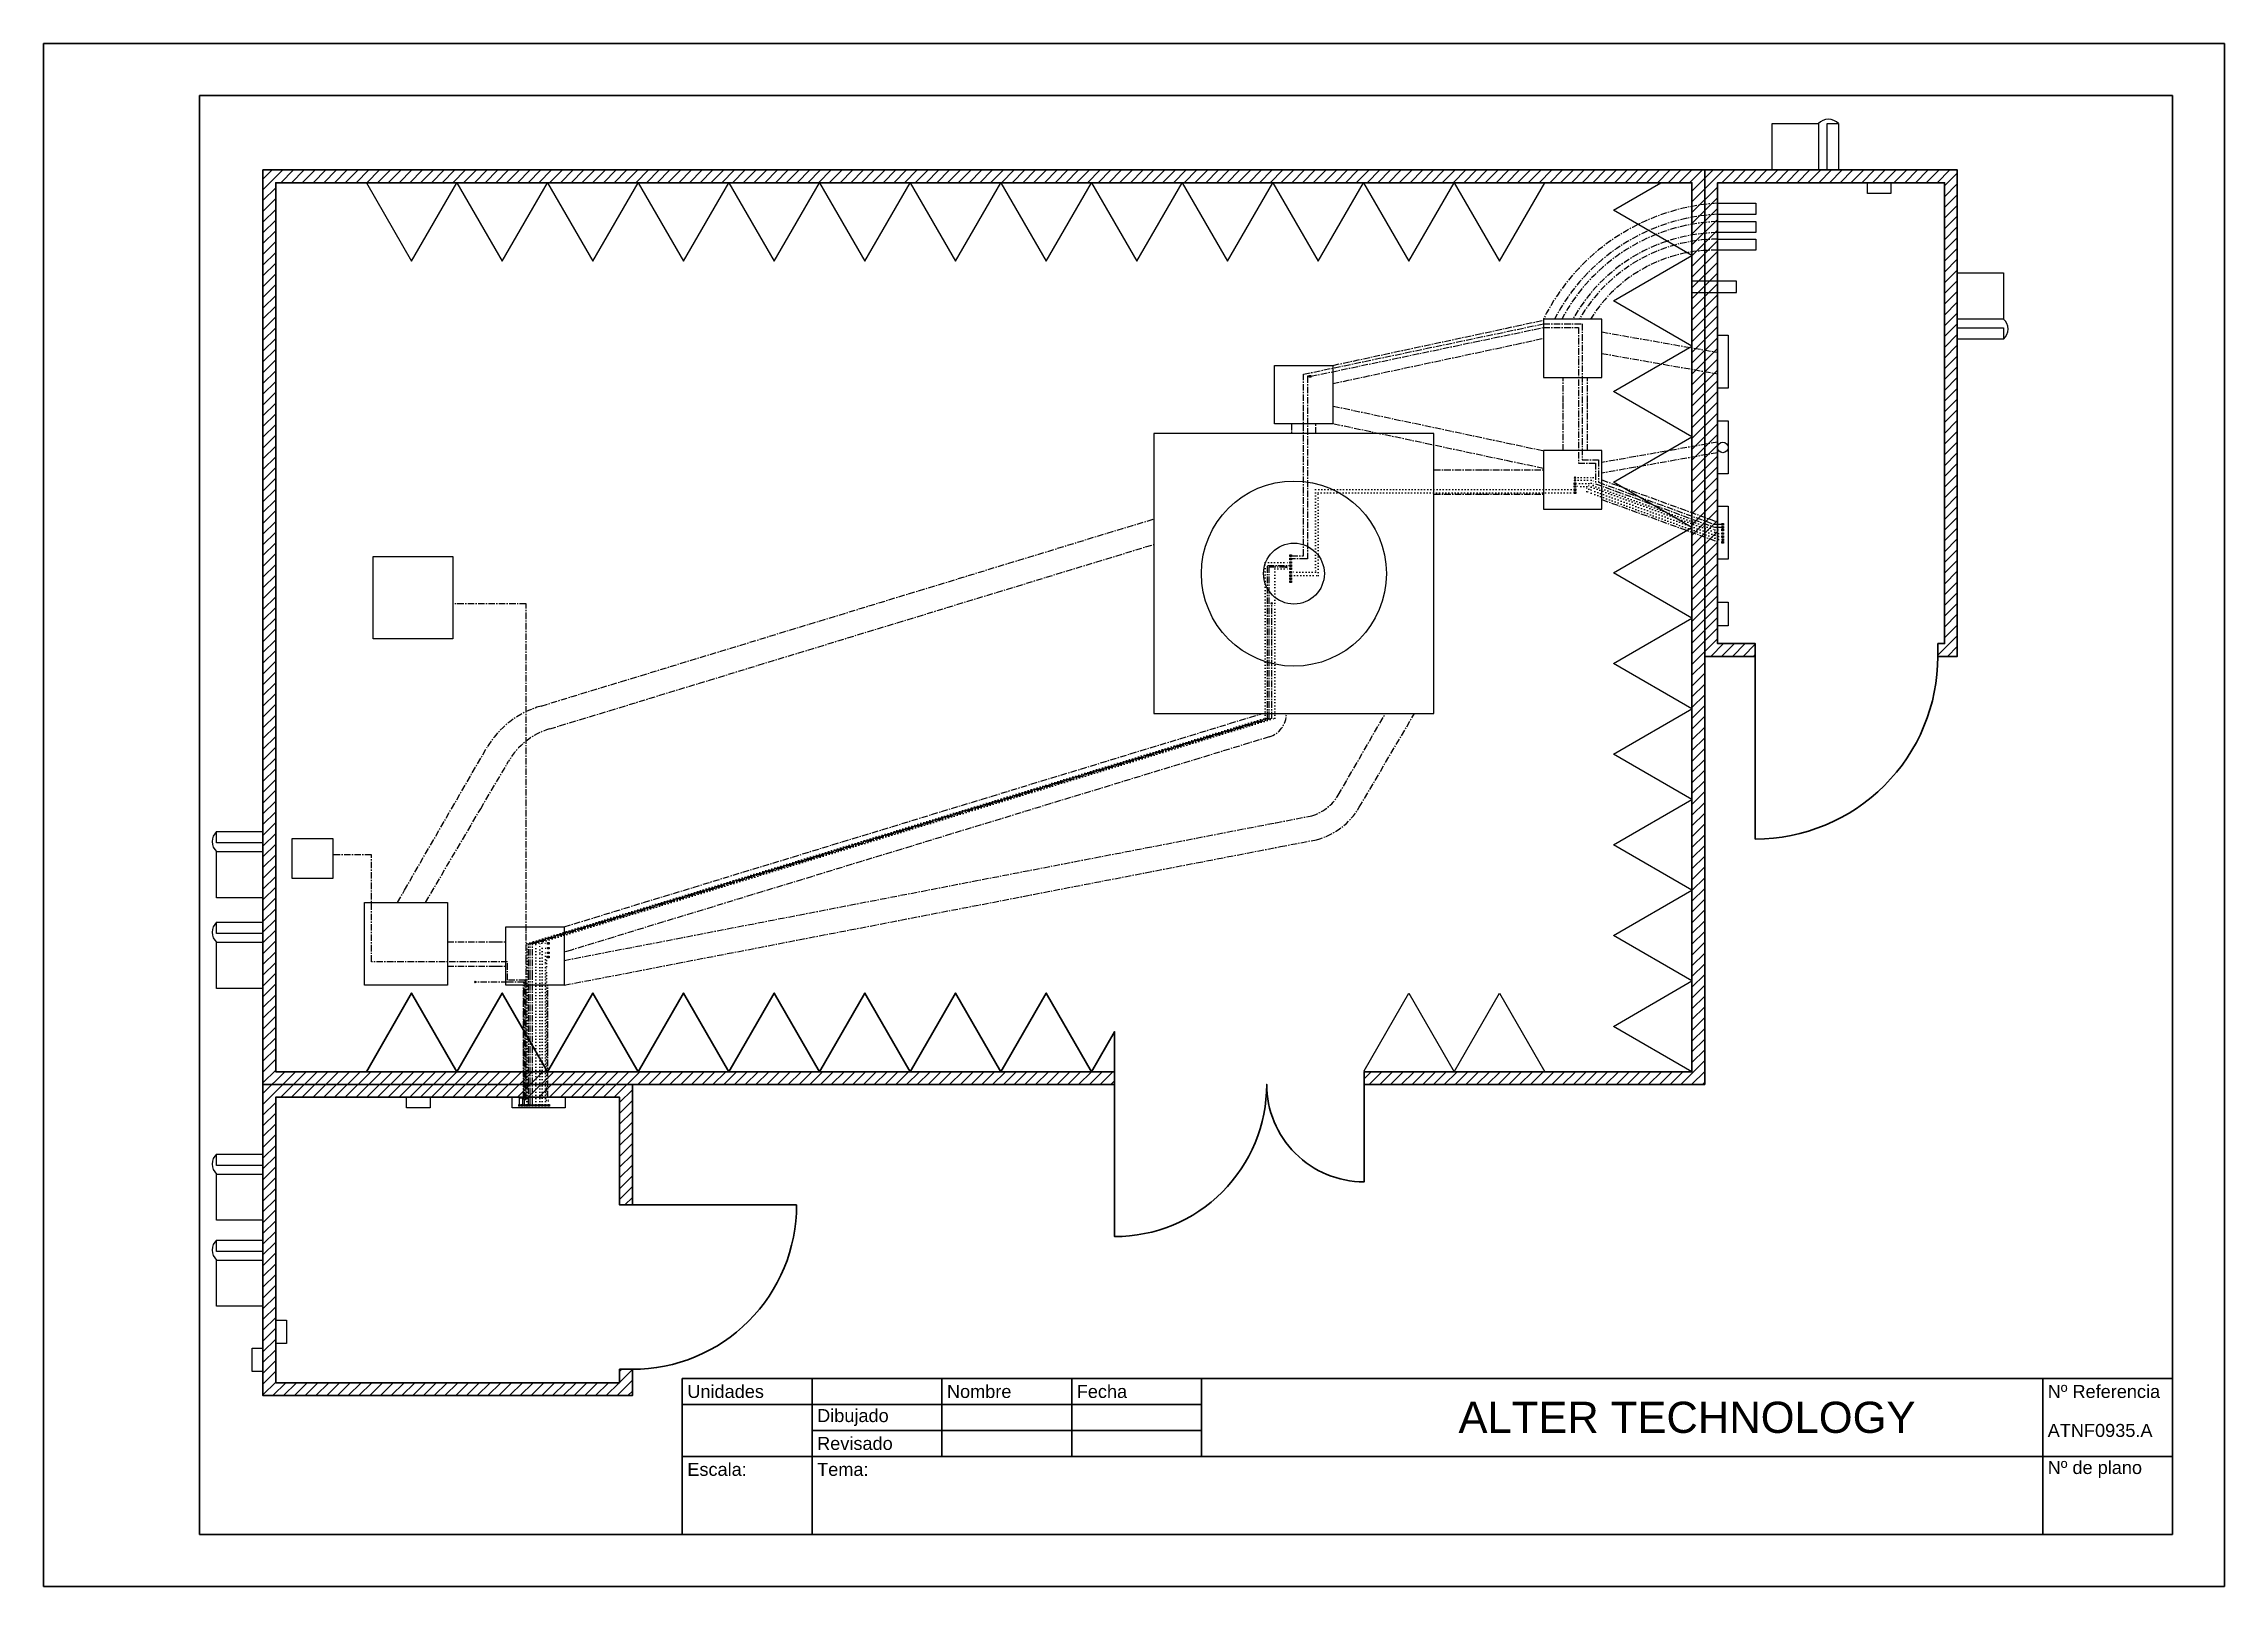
# Paper-space layout 'Layout3' of a CAD drawing. Header units: millimetres. Extents: x -4 to 416, y -4 to 293.
import ezdxf

# ---------------------------------------------------------------- set-up
doc = ezdxf.new("R2010")
doc.units = ezdxf.units.MM
doc.header["$MEASUREMENT"] = 0
doc.linetypes.add('CENTER', pattern=[2, 1.25, -0.25, 0.25, -0.25])
doc.linetypes.add('DOTX2', pattern=[0.5, 0, -0.5])
doc.layers.get('0').update_dxf_attribs({"color": 94, "lineweight": 50})
for name, color, linetype, lineweight in [('1', 10, 'Continuous', 35), ('Items', 130, 'Continuous', 25), ('Linea discontinua', 10, 'CENTER', 25), ('Linea fina', 90, 'Continuous', 25), ('Linea gorda', 94, 'Continuous', 35)]:
    doc.layers.add(name, color=color, linetype=linetype, lineweight=lineweight)
for name, color, linetype, lineweight, plot in [('cables comunicacion', 104, 'CENTER', 25, False), ('Conectores', 30, 'CENTER', 25, False), ('RF Cables', 210, 'DOTX2', 25, False)]:
    doc.layers.add(name, color=color, linetype=linetype, lineweight=lineweight, plot=plot)
doc.layers.add('Cajetin', color=2, linetype='Continuous')
doc.styles.get("Standard").update_dxf_attribs({"font": 'arial.ttf', "height": 2.5})

psp = doc.layouts.new('Layout3')

# ---------------------------------------------------------------- hatches: boundary and pattern name
at = {"layer": 'Linea fina', "true_color": 0xed1f24}
h = psp.add_hatch(dxfattribs=at)
h.set_pattern_fill('ANSI31', color=240, scale=11.716961, style=0)
h.set_pattern_definition([(45, (-4.0022, 29.9874), (-1.035643, 1.035643), [])])
h.paths.add_polyline_path([(40.46, 174.8), (40.46, 265.99), (109.15, 265.99), (313.23, 265.99), (313.23, 174.8), (313.23, 94.85), (109.15, 94.85), (40.46, 94.85)], flags=16)
h.paths.add_polyline_path([(106.69, 89.93), (106.69, 34.96), (40.46, 34.96), (40.46, 89.93)], flags=16)
h.paths.add_polyline_path([(325.43, 174.8), (325.43, 177.26), (318.15, 177.26), (318.15, 265.99), (361.87, 265.99), (361.87, 177.26), (360.58, 177.26), (360.58, 174.8), (364.33, 174.8), (364.33, 268.45), (38, 268.45), (38, 32.49), (109.15, 32.49), (109.15, 37.55), (106.69, 37.55), (106.69, 69.19), (109.15, 69.19), (109.15, 92.39), (202.03, 92.39), (202.03, 94.85), (250.07, 94.85), (250.07, 92.39), (315.69, 92.39), (315.69, 174.8)])

# ---------------------------------------------------------------- linework, layer by layer
for p, q in [((-4.23, 292.77), (-4.23, -4.23)), ((415.77, 292.77), (-4.23, 292.77)), ((415.77, -4.23), (415.77, 292.77)), ((25.77, 282.77), (25.77, 5.77)), ((405.77, 282.77), (25.77, 282.77)), ((405.77, 5.77), (405.77, 282.77)), ((25.77, 5.77), (405.77, 5.77)), ((-4.23, -4.23), (415.77, -4.23))]:
    psp.add_line(p, q)
at = {"layer": '1'}
for p, q in [((405.77, 35.77), (118.77, 35.77)), ((118.77, 35.77), (118.77, 5.77)), ((143.77, 35.77), (143.77, 5.77)), ((168.77, 35.77), (168.77, 20.77)), ((193.77, 35.77), (193.77, 20.77)), ((218.77, 35.77), (218.77, 20.77)), ((380.77, 20.77), (380.77, 35.77)), ((218.77, 30.77), (118.77, 30.77)), ((218.77, 25.77), (143.77, 25.77)), ((405.77, 20.77), (118.77, 20.77)), ((380.77, 20.77), (380.77, 5.77))]:
    psp.add_line(p, q, dxfattribs=at)
at = {"layer": 'cables comunicacion'}
for p, q in [((231.81, 191.8), (231.81, 192.02)), ((231.81, 192.02), (235.11, 192.02))]:
    psp.add_line(p, q, dxfattribs=at)
for points in [[(238.44, 220.54), (238.44, 221.98), (238.44, 229.12), (284.62, 238.81), (292.07, 238.81), (292.07, 212.62), (295.2, 212.62), (295.2, 208.35), (317.52, 200.23), (319.01, 200.23)], [(239.8, 228.72), (284.62, 238.12), (291.37, 238.12), (291.37, 212.01), (294.64, 212.01), (294.64, 208.05), (317.56, 199.67), (319.01, 199.67)], [(239.49, 228.72), (239.17, 228.72), (239.17, 193.58), (238.88, 193.58), (236.08, 193.58)], [(236.08, 194.19), (238.44, 194.19), (238.44, 221.15)], [(89.14, 88.51), (89.14, 113.19), (89.14, 119.45), (90.57, 119.89), (190.43, 150.37), (231.5, 162.91), (231.5, 192.28), (235.77, 192.28)], [(89.45, 88.51), (89.45, 113.19), (89.45, 119.45), (90.88, 119.89), (190.74, 150.37), (231.81, 162.91), (231.81, 191.8)], [(88.4, 88.52), (88.4, 89.48), (88.69, 89.48), (88.69, 116.11), (88.69, 121.99), (88.69, 184.91), (74.55, 184.91)], [(89.93, 88.51), (89.93, 113.19), (89.93, 119.45), (91.36, 119.89), (191.21, 150.37), (232.29, 162.9), (232.29, 185.05)], [(88.05, 88.51), (88.05, 89.64), (88.54, 89.64), (88.54, 112.48), (85.12, 112.48), (85.12, 116.01), (58.89, 116.01), (58.89, 136.63), (51.44, 136.63)], [(87.42, 88.51), (87.42, 89.82), (88.27, 89.82), (88.27, 112.1), (85.13, 112.1), (78.92, 112.1)]]:
    psp.add_lwpolyline(points, dxfattribs=at)
at = {"layer": 'Conectores'}
for p, q in [((290.55, 209.38), (290.85, 209.08)), ((290.55, 209.08), (290.85, 209.38)), ((290.55, 208.87), (290.85, 208.57)), ((290.55, 208.57), (290.85, 208.87)), ((234.95, 192.17), (235.26, 191.87)), ((234.95, 191.87), (235.26, 192.17)), ((232.14, 185.2), (232.44, 184.9)), ((232.14, 184.9), (232.44, 185.2)), ((78.77, 112.25), (79.07, 111.96)), ((78.77, 111.96), (79.07, 112.25))]:
    psp.add_line(p, q, dxfattribs=at)
for points in [[(239.49, 228.88), (239.8, 228.88), (239.8, 228.56), (239.49, 228.56)], [(290.54, 208.24), (290.85, 208.24), (290.85, 207.92), (290.54, 207.92)], [(290.54, 207.66), (290.85, 207.66), (290.85, 207.35), (290.54, 207.35)], [(290.54, 207.08), (290.85, 207.08), (290.85, 206.77), (290.54, 206.77)], [(290.54, 206.48), (290.85, 206.48), (290.85, 206.17), (290.54, 206.17)], [(319.01, 200.38), (319.32, 200.38), (319.32, 200.07), (319.01, 200.07)], [(319.01, 199.82), (319.32, 199.82), (319.32, 199.51), (319.01, 199.51)], [(319.01, 199.3), (319.32, 199.3), (319.32, 198.99), (319.01, 198.99)], [(319.01, 198.62), (319.32, 198.62), (319.32, 198.31), (319.01, 198.31)], [(319.01, 198.03), (319.32, 198.03), (319.32, 197.72), (319.01, 197.72)], [(319.02, 197.46), (319.33, 197.46), (319.33, 197.14), (319.02, 197.14)], [(235.77, 194.35), (236.08, 194.35), (236.08, 194.04), (235.77, 194.04)], [(235.77, 193.74), (236.08, 193.74), (236.08, 193.42), (235.77, 193.42)], [(319.01, 196.9), (319.32, 196.9), (319.32, 196.59), (319.01, 196.59)], [(235.77, 193.03), (236.08, 193.03), (236.08, 192.72), (235.77, 192.72)], [(235.77, 192.44), (236.08, 192.44), (236.08, 192.12), (235.77, 192.12)], [(235.77, 191.83), (236.08, 191.83), (236.08, 191.52), (235.77, 191.52)], [(235.77, 191.16), (236.08, 191.16), (236.08, 190.85), (235.77, 190.85)], [(235.77, 190.52), (236.08, 190.52), (236.08, 190.21), (235.77, 190.21)], [(235.77, 189.92), (236.08, 189.92), (236.08, 189.61), (235.77, 189.61)], [(235.77, 189.33), (236.08, 189.33), (236.08, 189.02), (235.77, 189.02)], [(92.81, 119.72), (93.11, 119.72), (93.11, 119.43), (92.81, 119.43)], [(92.81, 118.79), (93.11, 118.79), (93.11, 118.49), (92.81, 118.49)], [(92.81, 117.88), (93.13, 117.88), (93.13, 117.58), (92.81, 117.58)], [(92.81, 117.08), (93.12, 117.08), (93.12, 116.77), (92.81, 116.77)], [(87.27, 88.51), (87.57, 88.51), (87.57, 88.22), (87.27, 88.22)], [(87.76, 88.51), (88.08, 88.51), (88.08, 88.2), (87.76, 88.2)], [(88.24, 88.52), (88.55, 88.52), (88.55, 88.2), (88.24, 88.2)], [(88.7, 88.52), (89.01, 88.52), (89.01, 88.21), (88.7, 88.21)], [(89.14, 88.51), (89.45, 88.51), (89.45, 88.2), (89.14, 88.2)], [(89.77, 88.51), (90.08, 88.51), (90.08, 88.21), (89.77, 88.21)], [(90.39, 88.52), (90.69, 88.52), (90.69, 88.21), (90.39, 88.21)], [(91.01, 88.52), (91.33, 88.52), (91.33, 88.2), (91.01, 88.2)], [(91.63, 88.53), (91.94, 88.53), (91.94, 88.21), (91.63, 88.21)], [(92.26, 88.52), (92.56, 88.52), (92.56, 88.21), (92.26, 88.21)], [(92.88, 88.52), (93.18, 88.52), (93.18, 88.21), (92.88, 88.21)]]:
    psp.add_lwpolyline(points, close=True, dxfattribs=at)
at = {"layer": 'Items'}
for p, q in [((341.44, 277.36), (341.44, 268.45)), ((341.44, 268.45), (339.26, 268.45)), ((364.33, 235.9), (364.33, 238.08)), ((373.24, 235.9), (364.33, 235.9)), ((29.09, 141.07), (38, 141.07)), ((38, 141.07), (38, 138.89)), ((29.09, 123.61), (38, 123.61)), ((38, 123.61), (38, 121.43)), ((29.09, 79), (38, 79)), ((38, 79), (38, 76.82)), ((29.09, 62.44), (38, 62.44)), ((38, 62.44), (38, 60.26))]:
    psp.add_line(p, q, dxfattribs=at)
for points in [[(341.44, 268.45), (339.26, 268.45), (339.26, 277.36), (341.44, 277.36, 0.449405), (337.59, 277.36), (337.59, 268.45), (328.7, 268.45), (337.59, 268.45)], [(364.33, 235.9), (364.33, 238.08), (373.24, 238.08), (373.24, 235.9, 0.449405), (373.24, 239.75), (364.33, 239.75), (364.33, 248.64), (364.33, 239.75)], [(38, 141.07), (38, 138.89), (29.09, 138.89), (29.09, 141.07, 0.449405), (29.09, 137.22), (38, 137.22), (38, 128.33), (38, 137.22)], [(38, 123.61), (38, 121.43), (29.09, 121.43), (29.09, 123.61, 0.449405), (29.09, 119.76), (38, 119.76), (38, 110.87), (38, 119.76)], [(38, 79), (38, 76.82), (29.09, 76.82), (29.09, 79, 0.449405), (29.09, 75.15), (38, 75.15), (38, 66.26), (38, 75.15)], [(38, 62.44), (38, 60.26), (29.09, 60.26), (29.09, 62.44, 0.449405), (29.09, 58.59), (38, 58.59), (38, 49.7), (38, 58.59)]]:
    psp.add_lwpolyline(points, format="xyb", dxfattribs=at)
for points in [[(328.7, 268.45), (328.7, 277.36), (337.59, 277.36)], [(364.33, 248.64), (373.24, 248.64), (373.24, 239.75)], [(38, 128.33), (29.09, 128.33), (29.09, 137.22)], [(38, 110.87), (29.09, 110.87), (29.09, 119.76)], [(38, 66.26), (29.09, 66.26), (29.09, 75.15)], [(38, 49.7), (29.09, 49.7), (29.09, 58.59)]]:
    psp.add_lwpolyline(points, dxfattribs=at)
for points in [[(341.44, 268.45), (339.26, 268.45)], [(351.54, 263.94), (347.03, 263.94), (347.03, 265.99), (351.54, 265.99)], [(325.51, 262.05), (325.51, 259.9), (318.15, 259.9), (318.15, 262.05)], [(325.51, 258.52), (325.51, 256.38), (318.15, 256.38), (318.15, 258.52)], [(325.51, 255.12), (325.51, 252.98), (318.15, 252.98), (318.15, 255.12)], [(318.15, 247.01), (313.23, 247.01), (313.23, 244.87), (318.15, 244.87), (321.83, 244.87), (321.83, 247.01)], [(284.62, 239.73), (284.62, 228.48), (295.88, 228.48), (295.88, 239.73)], [(318.15, 227.48), (318.15, 235.65), (318.15, 236.67), (320.19, 236.67), (320.19, 235.65), (320.19, 226.45), (318.15, 226.45)], [(364.33, 235.9), (364.33, 238.08)], [(244.07, 219.57), (232.81, 219.57), (232.81, 230.83), (244.07, 230.83)], [(318.15, 210.94), (318.15, 219.12), (318.15, 220.14), (320.19, 220.14), (320.19, 219.12), (320.19, 209.92), (318.15, 209.92)], [(284.62, 214.41), (284.62, 203.16), (295.88, 203.16), (295.88, 214.41)], [(318.15, 194.53), (318.15, 202.7), (318.15, 203.72), (320.19, 203.72), (320.19, 202.7), (320.19, 193.5), (318.15, 193.5)], [(59.25, 194.05), (74.55, 194.05), (74.55, 178.19), (59.25, 178.19)], [(318.15, 180.71), (318.15, 185.21), (320.2, 185.21), (320.2, 180.71)], [(38, 141.07), (38, 138.89)], [(43.65, 139.77), (51.44, 139.77), (51.44, 132.06), (43.65, 132.06)], [(57.57, 127.44), (73.52, 127.44), (73.52, 111.5), (57.57, 111.5)], [(38, 123.61), (38, 121.43)], [(84.77, 122.75), (96.02, 122.75), (96.02, 111.5), (84.77, 111.5)], [(65.68, 89.93), (70.19, 89.93), (70.19, 87.87), (65.68, 87.87)], [(87.02, 89.93), (95.19, 89.93), (96.21, 89.93), (96.21, 87.89), (95.19, 87.89), (85.99, 87.89), (85.99, 89.93)], [(38, 79), (38, 76.82)], [(38, 62.44), (38, 60.26)], [(40.46, 42.52), (40.46, 47.03), (42.52, 47.03), (42.52, 42.52)], [(35.94, 37.14), (35.94, 41.65), (38, 41.65), (38, 37.14)]]:
    psp.add_lwpolyline(points, close=True, dxfattribs=at)
for centre, radius in [((319.17, 215.03), 1.02), ((236.57, 190.74), 5.86)]:
    psp.add_circle(centre, radius, dxfattribs=at)
at = {"layer": 'Linea discontinua'}
for p, q in [((244.07, 230.83), (284.62, 239.52)), ((244.07, 227.33), (284.62, 236.02)), ((295.88, 237.26), (318.15, 233.34)), ((295.88, 233.13), (318.15, 229.2)), ((244.15, 222.99), (244.07, 223)), ((244.15, 222.99), (284.62, 214.41)), ((236.1, 219.57), (236.1, 217.7)), ((240.79, 217.7), (240.79, 219.57)), ((284.62, 210.98), (244.07, 219.57)), ((318.15, 216.05), (295.88, 212.13)), ((318.15, 214.01), (295.88, 210.08)), ((295.88, 208.79), (318.15, 200.68)), ((295.88, 205), (318.15, 196.89)), ((91.59, 165.25), (209.61, 201.27)), ((93.23, 160.84), (209.61, 196.37)), ((96.02, 122.75), (230.43, 163.78)), ((245.1, 148.09), (254.17, 163.78)), ((249.15, 145.75), (259.77, 163.78))]:
    psp.add_line(p, q, dxfattribs=at)
for points in [[(288.4, 214.41), (288.4, 223.79), (288.4, 228.48)], [(293.09, 214.41), (293.09, 223.79), (293.09, 228.48)], [(263.53, 210.69), (272.9, 210.69), (284.62, 210.69)], [(263.53, 206), (272.9, 206), (284.62, 206)], [(63.92, 127.44), (65.27, 129.78), (74.33, 145.46), (81.07, 157.13)], [(231.81, 159.3), (97.41, 118.27), (96.02, 117.85)], [(69.32, 127.44), (79.94, 145.46), (85.32, 154.61)], [(96.02, 116.27), (233.09, 142.78), (239.99, 144.11)], [(96.02, 111.5), (233.99, 138.18), (240.9, 139.51)], [(73.52, 119.84), (82.89, 119.84), (84.77, 119.84)], [(73.52, 115.15), (82.89, 115.15), (84.77, 115.15)], [(88.16, 89.93), (88.16, 99.31), (88.16, 111.5)], [(92.85, 89.93), (92.85, 99.31), (92.85, 111.5)]]:
    psp.add_lwpolyline(points, dxfattribs=at)
for centre, radius, start, end in [((320.71, 221.86), 40.27, 93.6459, 153.6459), ((319.93, 222.64), 37.31, 92.7302, 152.7302), ((319.42, 223.15), 35.39, 92.0563, 152.0563), ((318.63, 223.93), 32.45, 90.8584, 150.8584), ((318.17, 224.39), 30.73, 90.0469, 150.0469), ((317.39, 225.18), 27.81, 88.4367, 148.4367), ((96.2, 148.4), 17.46, 105.2878, 150), ((97.1, 147.81), 13.6, 106.5495, 150), ((230.44, 163.78), 4.68, 286.7666, 0), ((237.63, 152.41), 8.62, 285.8775, 330), ((237.63, 152.41), 13.3, 284.213, 330)]:
    psp.add_arc(centre, radius, start, end, dxfattribs=at)
at = {"layer": 'Linea fina'}
for points in [[(57.92, 265.99), (66.65, 250.87), (75.38, 265.99), (84.11, 250.87), (92.84, 265.99), (101.57, 250.87), (110.3, 265.99), (119.03, 250.87), (127.76, 265.99), (136.49, 250.87), (145.22, 265.99), (153.95, 250.87), (162.68, 265.99), (171.41, 250.87), (180.14, 265.99), (188.87, 250.87), (197.6, 265.99), (206.33, 250.87), (215.06, 265.99), (223.79, 250.87), (232.52, 265.99), (241.25, 250.87), (249.98, 265.99), (258.71, 250.87), (267.44, 265.99), (276.17, 250.87), (284.9, 265.99)], [(313.23, 94.85), (298.1, 103.58), (313.23, 112.31), (298.1, 121.04), (313.23, 129.77), (298.1, 138.5), (313.23, 147.23), (298.1, 155.96), (313.23, 164.69), (298.1, 173.42), (313.23, 182.15), (298.1, 190.88), (313.23, 199.61), (298.1, 208.34), (313.23, 217.07), (298.1, 225.8), (313.23, 234.54), (298.1, 243.27), (313.23, 252), (298.1, 260.73), (307.22, 265.99)], [(250.07, 95.01), (258.71, 109.97), (267.44, 94.85), (276.17, 109.97), (284.9, 94.85)]]:
    psp.add_lwpolyline(points, dxfattribs=at)
psp.add_lwpolyline([(209.61, 217.7), (209.61, 163.78), (263.53, 163.78), (263.53, 217.7)], close=True, dxfattribs=at)
psp.add_circle((236.57, 190.74), 17.82, dxfattribs=at)
at = {"layer": 'Linea gorda'}
for p, q in [((315.69, 174.8), (315.69, 268.45)), ((109.15, 92.39), (38, 92.39))]:
    psp.add_line(p, q, dxfattribs=at)
for points in [[(109.15, 37.55), (109.15, 32.49), (38, 32.49), (38, 92.39), (38, 174.8), (38, 268.45), (109.15, 268.45), (315.69, 268.45), (364.33, 268.45), (364.33, 174.8), (360.58, 174.8)], [(325.43, 174.8), (315.69, 174.8), (315.69, 92.39), (250.07, 92.39)], [(57.92, 94.85), (66.65, 109.97), (75.38, 94.85), (84.11, 109.97), (92.84, 94.85), (101.57, 109.97), (110.3, 94.85), (119.03, 109.97), (127.76, 94.85), (136.49, 109.97), (145.22, 94.85), (153.95, 109.97), (162.68, 94.85), (171.41, 109.97), (180.14, 94.85), (188.87, 109.97), (197.6, 94.85), (202.03, 102.53), (202.03, 94.85), (202.03, 92.39), (109.15, 92.39), (109.15, 69.19)]]:
    psp.add_lwpolyline(points, dxfattribs=at)
psp.add_lwpolyline([(202.03, 94.85), (109.15, 94.85), (40.46, 94.85), (40.46, 174.8), (40.46, 265.99), (109.15, 265.99), (313.23, 265.99), (313.23, 174.8), (313.23, 94.85), (250.07, 94.85), (250.07, 92.39), (250.07, 73.64, -0.414214), (231.33, 92.39, -0.414214), (202.03, 63.1), (202.03, 92.39)], format="xyb", dxfattribs=at)
for points in [[(325.43, 174.8), (325.43, 177.26), (318.15, 177.26), (318.15, 265.99), (361.87, 265.99), (361.87, 177.26), (360.58, 177.26), (360.58, 174.8, -0.414214), (325.43, 139.64)], [(140.79, 69.19, -0.414214), (109.15, 37.55), (106.69, 37.55), (106.69, 34.96), (40.46, 34.96), (40.46, 89.93), (106.69, 89.93), (106.69, 69.19), (109.15, 69.19)]]:
    psp.add_lwpolyline(points, format="xyb", close=True, dxfattribs=at)
at = {"layer": 'RF Cables'}
psp.add_line((91.33, 119.46), (91.72, 119.57), dxfattribs=at)
for points in [[(290.54, 206.92), (240.71, 206.92), (240.71, 191), (236.08, 191)], [(236.08, 190.37), (241.23, 190.37), (241.23, 205.3), (241.23, 206.32), (290.54, 206.32)], [(290.7, 209.23), (294.18, 209.23), (294.18, 208.05), (294.18, 207.68), (317.62, 199.15), (319.01, 199.15)], [(290.7, 208.72), (293.81, 208.72), (293.81, 207.4), (317.62, 198.73), (318.36, 198.46), (319.01, 198.46)], [(319.01, 197.88), (318.36, 197.88), (317.62, 198.15), (293.81, 206.81), (293.37, 206.97), (293.37, 208.08), (290.85, 208.08)], [(319.02, 197.3), (318.36, 197.3), (317.62, 197.57), (293.82, 206.23), (293, 206.53), (293, 207.5), (290.85, 207.5)], [(88.85, 88.52), (88.85, 119.51), (90.11, 119.89), (189.96, 150.37), (231.04, 162.91), (231.04, 192.87), (235.77, 192.87)], [(90.54, 88.52), (90.54, 113.19), (90.54, 119.46), (91.97, 119.89), (191.83, 150.37), (232.9, 162.91), (232.9, 185.05), (232.9, 191.68), (235.77, 191.68)], [(91.33, 88.52), (91.33, 117.71), (91.33, 119.46)], [(91.72, 119.57), (92.81, 119.57)], [(91.78, 88.53), (91.78, 116.78), (91.78, 118.64), (92.81, 118.64)], [(91.78, 118.44), (91.78, 118.44)], [(92.41, 88.52), (92.41, 115.87), (92.41, 117.73), (92.81, 117.73)], [(93.03, 88.52), (93.03, 89.37), (92.62, 89.37), (92.62, 115.07), (92.62, 116.92), (92.81, 116.92)]]:
    psp.add_lwpolyline(points, dxfattribs=at)

# ---------------------------------------------------------------- texts
at = {"layer": 'Cajetin'}
for s, width, insert, char_height, attachment_point in [(' Unidades', 25, (118.77, 33.27), 2.5, 4), (' Nombre', 25, (168.77, 33.27), 2.5, 4), (' Fecha', 25, (193.77, 33.27), 2.5, 4), (' Nº Referencia', 25, (380.77, 33.27), 2.5, 4), (' Dibujado', 25, (143.77, 28.27), 2.5, 4), ('ALTER TECHNOLOGY ', 187, (312.27, 28.27), 6, 5), (' ATNF0935.A', 25, (380.77, 25.77), 2.5, 4), (' Revisado', 25, (143.77, 23.27), 2.5, 4), (' Escala:', 25, (118.77, 18.27), 2.5, 4), (' Tema:', 25, (143.77, 18.27), 2.5, 4), (' Nº de plano', 25, (380.77, 18.27), 2.5, 4)]:
    psp.add_mtext_dynamic_manual_height_columns(s, width=width, gutter_width=12.5, heights=[0], dxfattribs=dict(at, insert=insert, char_height=char_height, attachment_point=attachment_point))
at = {"layer": 'Conectores', "char_height": 0.0622}
for s, width, heights, insert, attachment_point in [('RJ 45 - FO', 0.4218, [0], (239.47, 228.52), 1), ('4R 2V 1K', 0.3723, [0], (290.51, 207.88), 1), ('4R 5V 2K', 0.3723, [0], (290.52, 206.13), 1), ('4R 5V 1N', 0.3723, [0], (290.54, 207.31), 1), ('4R 5V 2N', 0.3723, [0], (290.54, 206.73), 1), ('RJ45-Aux2', 0.3723, [0], (318.98, 200.03), 1), ('FO_Aux2', 0.3678, [0.0633], (318.99, 199.47), 1), ('4R 2V 1N', 0.3723, [0], (319, 198.27), 1), ('4R 2V 1K', 0.3723, [0], (318.99, 197.68), 1), ('4R 5V 1K', 0.3723, [0], (319.01, 198.95), 1), ('RJ 45 - FO', 0.4218, [0], (235.74, 193.38), 1), ('RJ45-4R', 0.3723, [0], (235.75, 194), 1), ('Revolver', 0.3723, [0], (318.99, 196.55), 1), ('4R 5V 1N', 0.3723, [0], (319.02, 197.1), 1), ('4R 5V 2N', 0.3723, [0], (235.75, 190.81), 1), ('F.O Mesa', 0.3723, [0], (235.75, 192.08), 1), ('4R 5V 2K', 0.3723, [0], (235.76, 190.17), 1), ('Fibras 1R', 0.3723, [0], (235.75, 189.57), 1), ('1R 5V 1N', 0.3723, [0], (235.77, 192.68), 1), ('1R 5V 1K', 0.5546, [0], (235.77, 191.48), 1), ('VGA', 0.3723, [0], (235.92, 188.95), 5), ('1R 4V 2K', 0.3723, [0], (92.77, 118.47), 1), ('1R 4V 1K', 0.3723, [0], (92.78, 119.38), 1), ('1R 4V 1N', 0.3723, [0], (92.8, 117.54), 1), ('1R 4V 2N', 0.3723, [0], (92.79, 116.73), 1), ('Revolver 1 (Fo externa)', 0.5019, [0], (87.2, 88.18), 1), ('Mesa/ Mastil (camara video)', 0.3723, [0], (87.76, 88.16), 1), ('Mastil', 0.3723, [0], (88.26, 88.13), 1), ('1R 5V 1N', 0.3723, [0], (88.67, 88.17), 1), ('FO. Mesa 1\\PFO. Mesa 2', 0.4702, [0], (89.11, 88.16), 1), ('FO. Motor mesa', 0.4773, [0], (89.75, 88.15), 1), ('1R 5V 1K', 0.3723, [0], (90.35, 88.15), 1), ('1R 4V 1K', 0.3723, [0], (91.01, 88.15), 1), ('1R 4V 2K', 0.3723, [0], (91.6, 88.15), 1), ('1R 4V 1N', 0.3723, [0], (92.24, 88.16), 1), ('1R 4V 2N', 0.3723, [0], (92.85, 88.16), 1)]:
    psp.add_mtext_dynamic_manual_height_columns(s, width=width, gutter_width=0.311, heights=heights, dxfattribs=dict(at, insert=insert, attachment_point=attachment_point))

doc.saveas('drawing.dxf')
